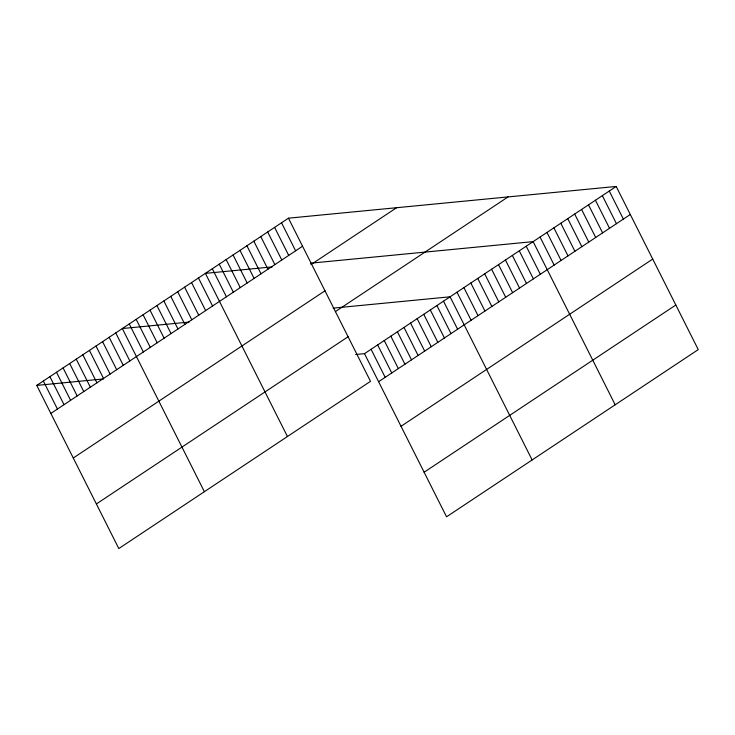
<?xml version="1.0" encoding="UTF-8"?>
<svg xmlns="http://www.w3.org/2000/svg" width="735" height="735" viewBox="0 0 735 735"><rect width="100%" height="100%" fill="white"/><g stroke="black" fill="none" stroke-linecap="round" stroke-linejoin="round"><path stroke-width="1.1" d="M288.451 218.185L370.504 381.336L118.804 548.549L36.75 385.397L288.451 218.185L616.196 186.451L698.25 349.603L446.549 516.815L364.496 353.664L355.648 354.527M50.853 413.428L302.554 246.216M310.951 264.618L396.606 207.711M73.27 458.015L324.98 290.803M335.335 311.658L508.041 196.925M96.377 503.962L348.078 336.749M364.496 353.664L616.196 186.451M378.598 381.704L630.299 214.491M401.016 426.291L652.717 259.078M424.123 472.228L675.823 305.016M272.253 266.897L205.387 273.365L287.44 436.517M310.593 263.185L533.132 241.631L615.186 404.783M189.189 322.077L122.332 328.545L204.385 491.697M333.194 308.13L450.077 296.811L532.131 459.963M36.75 385.397L103.607 378.929M609.278 191.054L623.372 219.085M602.351 195.648L616.454 223.688M595.433 200.251L609.526 228.282M588.505 204.845L602.608 232.885M581.587 209.447L595.69 237.478M574.669 214.041L588.763 242.081M567.742 218.644L581.844 246.675M560.823 223.238L574.917 251.278M553.896 227.841L567.999 255.872M546.978 232.435L561.081 260.475M540.06 237.037L554.153 265.069M526.214 246.234L540.308 274.265M519.287 250.828L533.389 278.868M512.368 255.431L526.471 283.462M505.45 260.025L519.544 288.065M498.523 264.628L512.626 292.659M491.605 269.221L505.708 297.262M484.687 273.824L498.78 301.855M477.759 278.418L491.862 306.458M470.841 283.021L484.935 311.052M463.914 287.615L478.016 315.655M456.995 292.218L471.098 320.249M443.49 301.185L457.593 329.225M436.912 305.558L451.005 333.598M430.324 309.931L444.427 337.971M423.746 314.304L437.839 342.345M417.158 318.678L431.261 346.718M410.571 323.051L424.674 351.091M403.993 327.424L418.096 355.464M397.405 331.797L411.508 359.838M390.827 336.171L404.93 364.211M384.24 340.544L398.342 368.584M377.661 344.917L391.764 372.957M371.074 349.29L385.177 377.331M281.533 222.788L295.626 250.819M274.605 227.381L288.708 255.412M267.687 231.984L281.79 260.015M260.769 236.578L274.862 264.609M253.841 241.181L267.944 269.212M246.923 245.775L261.017 273.806M239.996 250.378L254.099 278.409M233.078 254.971L247.18 283.003M226.159 259.574L240.253 287.606M219.232 264.168L233.335 292.199M212.314 268.771L226.408 296.802M198.468 277.968L212.571 305.999M191.55 282.562L205.644 310.593M184.623 287.164L198.726 315.196M177.705 291.758L191.798 319.789M170.777 296.361L184.88 324.392M163.859 300.955L177.962 328.986M156.941 305.558L171.034 333.589M150.013 310.152L164.116 338.183M143.095 314.755L157.189 342.786M136.168 319.348L150.271 347.379M129.25 323.951L143.353 351.982M115.744 332.918L129.847 360.949M109.166 337.291L123.259 365.323M102.578 341.665L116.681 369.696M96 346.038L110.094 374.069M89.413 350.411L103.516 378.442M82.834 354.784L96.928 382.816M76.247 359.158L90.35 387.189M69.669 363.531L83.762 391.562M63.081 367.904L77.184 395.935M56.503 372.277L70.597 400.309M49.916 376.651L64.019 404.682M43.337 381.024L57.431 409.055"/></g></svg>
